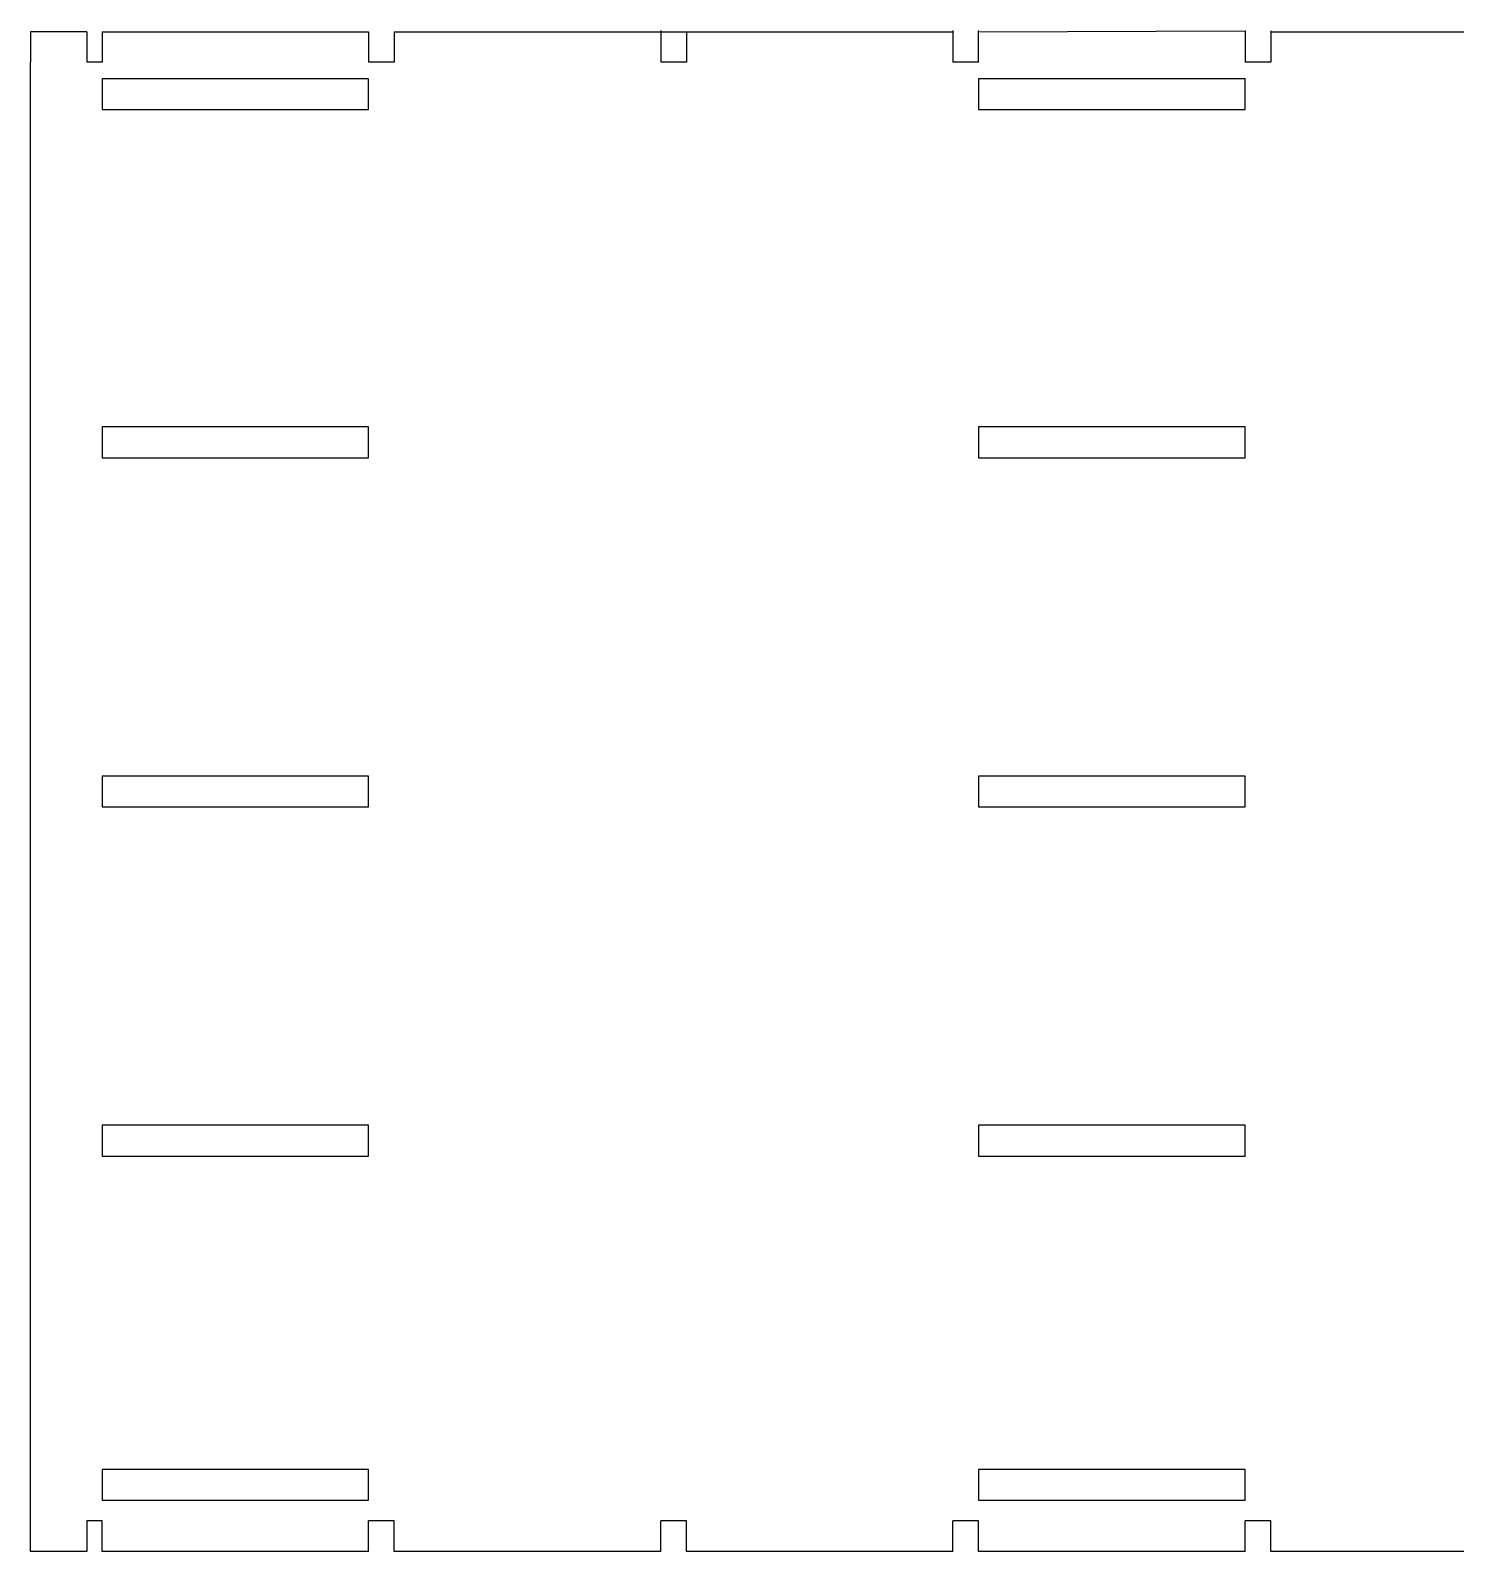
# Model space of a CAD drawing. Extents: x -294 to 276, y -108 to 146.
# Drawn here: x -6.1 to 132.7, y -108.1 to 40 of the extents above; entities that cross this region are included whole.
import ezdxf

# ---------------------------------------------------------------- set-up
doc = ezdxf.new("R2010")
doc.units = 0
doc.header["$MEASUREMENT"] = 0
doc.layers.add('OUTLINE', color=7, linetype='CONTINUOUS')

msp = doc.modelspace()

# ---------------------------------------------------------------- linework, layer by layer
at = {"layer": 'OUTLINE', "color": 1}
for points in [[(0.8889, 32.3263), (26.8497, 32.3263), (26.8497, 35.3263), (0.8889, 35.3263), (0.8889, 32.3263)], [(86.2672, 32.3263), (112.2282, 32.3263), (112.2282, 35.3263), (86.2672, 35.3263), (86.2672, 32.3263)], [(0.8889, -1.5672), (26.8497, -1.5672), (26.8497, 1.4328), (0.8889, 1.4328), (0.8889, -1.5672)], [(86.2672, -1.5672), (112.2282, -1.5672), (112.2282, 1.4328), (86.2672, 1.4328), (86.2672, -1.5672)], [(0.8889, -35.5672), (26.8497, -35.5672), (26.8497, -32.5672), (0.8889, -32.5672), (0.8889, -35.5672)], [(86.2672, -35.5672), (112.2282, -35.5672), (112.2282, -32.5672), (86.2672, -32.5672), (86.2672, -35.5672)], [(0.8889, -69.5672), (26.8497, -69.5672), (26.8497, -66.5672), (0.8889, -66.5672), (0.8889, -69.5672)], [(86.2672, -69.5672), (112.2282, -69.5672), (112.2282, -66.5672), (86.2672, -66.5672), (86.2672, -69.5672)], [(0.8889, -103.0819), (26.8497, -103.0819), (26.8497, -100.0819), (0.8889, -100.0819), (0.8889, -103.0819)], [(86.2672, -103.0819), (112.2282, -103.0819), (112.2282, -100.0819), (86.2672, -100.0819), (86.2672, -103.0819)]]:
    msp.add_lwpolyline(points, close=True, dxfattribs=at)
for points in [[(55.3071, 40.0397), (55.3071, 40.0397), (55.3071, 36.9474), (55.3071, 36.9474)], [(83.7664, 40.024), (83.7664, 40.024), (83.7664, 36.9474), (83.7664, 36.9474)], [(86.2672, 36.9474), (86.2672, 36.9474), (86.2672, 40.0228), (86.2672, 40.0228)], [(86.2672, 39.9183), (86.2672, 39.9183), (112.2282, 40.0083), (112.2282, 40.0083)], [(112.2282, 40.0083), (112.2282, 40.0083), (112.2282, 36.9474), (112.2282, 36.9474)], [(114.7268, 40.0071), (114.7268, 40.0071), (114.7267, 36.9474), (114.7267, 36.9474)], [(-0.606, 39.9183), (-0.606, 39.9183), (-0.606, 36.9474), (-0.606, 36.9474)], [(0.8888, 39.9183), (0.8888, 39.9183), (0.8888, 36.9474), (0.8888, 36.9474)], [(0.8888, 39.9183), (0.8888, 39.9183), (26.8497, 39.9182), (26.8497, 39.9182)], [(26.8497, 39.9182), (26.8497, 39.9182), (26.8497, 36.9474), (26.8497, 36.9474)], [(29.3483, 39.9183), (29.3483, 39.9183), (29.3483, 36.9474), (29.3483, 36.9474)], [(29.3483, 39.9183), (29.3483, 39.9183), (55.3071, 39.9183), (55.3071, 39.9183)], [(55.3071, 39.9183), (55.3071, 39.9183), (57.8694, 39.9183), (57.8694, 39.9183)], [(57.8094, 39.9182), (57.8094, 39.9182), (57.8094, 36.9474), (57.8094, 36.9474)], [(57.8694, 39.9183), (57.8694, 39.9183), (83.7664, 39.9183), (83.7664, 39.9183)], [(114.7267, 39.9183), (114.7267, 39.9183), (140.6833, 39.9183), (140.6833, 39.9183)], [(-6.0876, -105.0817), (-6.0876, -105.0817), (-6.0876, 36.9474), (-6.0876, 36.9474)], [(0.8888, 36.9474), (0.8888, 36.9474), (-0.606, 36.9474), (-0.606, 36.9474)], [(29.3483, 36.9474), (29.3483, 36.9474), (26.8497, 36.9474), (26.8497, 36.9474)], [(57.8094, 36.9474), (57.8094, 36.9474), (55.3071, 36.9474), (55.3071, 36.9474)], [(86.2672, 36.9474), (86.2672, 36.9474), (83.7664, 36.9474), (83.7664, 36.9474)], [(114.7267, 36.9474), (114.7267, 36.9474), (112.2282, 36.9474), (112.2282, 36.9474)], [(-0.606, -105.0817), (-0.606, -105.0817), (-0.606, -108.0817), (-0.606, -108.0817)], [(0.8888, -105.0817), (0.8888, -105.0817), (-0.606, -105.0817), (-0.606, -105.0817)], [(0.8888, -108.0817), (0.8888, -108.0817), (0.8888, -105.0817), (0.8888, -105.0817)], [(26.8497, -108.0817), (26.8497, -108.0817), (26.8497, -105.0817), (26.8497, -105.0817)], [(29.3483, -105.0817), (29.3483, -105.0817), (26.8497, -105.0817), (26.8497, -105.0817)], [(29.3483, -108.0817), (29.3483, -108.0817), (29.3483, -105.0817), (29.3483, -105.0817)], [(55.3071, -108.0817), (55.3071, -108.0817), (55.3071, -105.0817), (55.3071, -105.0817)], [(57.8094, -105.0817), (57.8094, -105.0817), (55.3071, -105.0817), (55.3071, -105.0817)], [(57.8094, -108.0817), (57.8094, -108.0817), (57.8094, -105.0817), (57.8094, -105.0817)], [(83.7664, -108.0817), (83.7664, -108.0817), (83.7664, -105.0817), (83.7664, -105.0817)], [(86.2672, -105.0817), (86.2672, -105.0817), (83.7664, -105.0817), (83.7664, -105.0817)], [(86.2672, -108.0817), (86.2672, -108.0817), (86.2672, -105.0817), (86.2672, -105.0817)], [(112.2282, -108.0817), (112.2282, -108.0817), (112.2282, -105.0817), (112.2282, -105.0817)], [(114.7267, -105.0817), (114.7267, -105.0817), (112.2282, -105.0817), (112.2282, -105.0817)], [(114.7267, -108.0817), (114.7267, -108.0817), (114.7267, -105.0817), (114.7267, -105.0817)], [(26.8497, -108.0817), (26.8497, -108.0817), (0.8888, -108.0817), (0.8888, -108.0817)], [(55.3071, -108.0817), (55.3071, -108.0817), (29.3483, -108.0817), (29.3483, -108.0817)], [(83.7664, -108.0817), (83.7664, -108.0817), (57.8094, -108.0817), (57.8094, -108.0817)], [(112.2281, -108.0817), (112.2281, -108.0817), (86.2671, -108.0817), (86.2671, -108.0817)], [(140.6832, -108.0817), (140.6832, -108.0817), (114.7267, -108.0817), (114.7267, -108.0817)]]:
    msp.add_open_spline(points, degree=3, dxfattribs=at)
for points in [[(-0.606, 39.9183), (-0.606, 39.9183), (-6.0876, 39.9182), (-6.0876, 39.9182), (-6.0876, 39.9182), (-6.0876, 39.9182), (-6.0876, 36.9474), (-6.0876, 36.9474)], [(-0.606, -108.0817), (-0.606, -108.0817), (-6.0876, -108.0817), (-6.0876, -108.0817), (-6.0876, -108.0817), (-6.0876, -108.0817), (-6.0876, -105.0817), (-6.0876, -105.0817)]]:
    msp.add_open_spline(points, degree=3, knots=[0, 0, 0, 0, 0.33333333, 0.33333333, 0.33333333, 0.33333333, 1, 1, 1, 1], dxfattribs=at)

doc.saveas('drawing.dxf')
